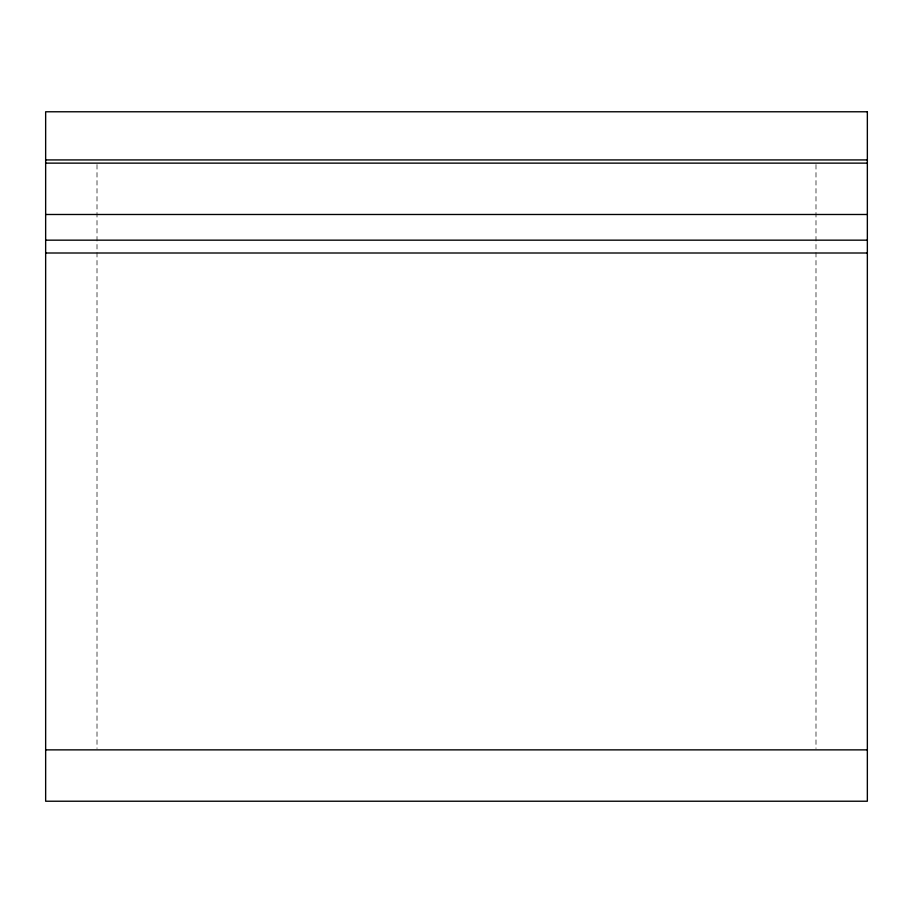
<?xml version="1.0" encoding="UTF-8"?>
<svg xmlns="http://www.w3.org/2000/svg" width="913" height="913" viewBox="0 0 913 913"><rect width="100%" height="100%" fill="white"/><g stroke="black" fill="none" stroke-linecap="round" stroke-linejoin="round"><path stroke-width="0.68" stroke-dasharray="4.57 3.42" d="M815.994 164.557L815.994 748.443M97.006 164.557L97.006 748.443"/><path stroke-width="1.37" d="M45.65 159.923L867.35 159.923M45.65 163.13L867.35 163.13M45.65 214.487L867.35 214.487M45.65 240.165L867.35 240.165M45.65 253.004L867.35 253.004M45.65 749.87L867.35 749.87M867.35 111.774L45.65 111.774L45.65 801.226L867.35 801.226L867.35 111.774"/></g></svg>
